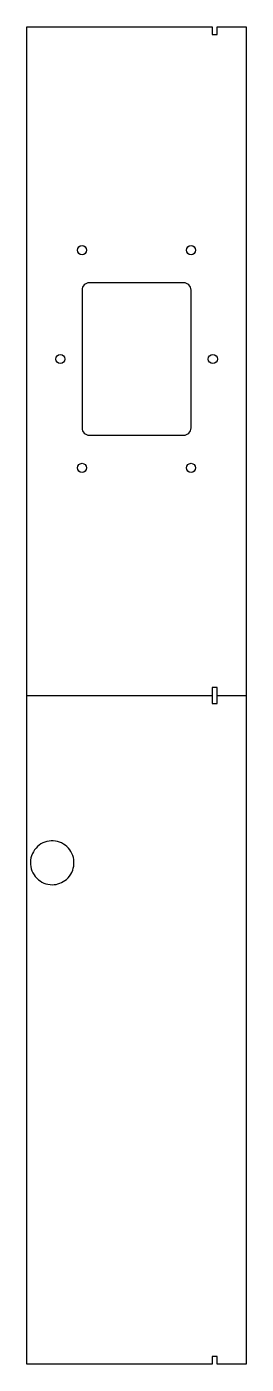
# Model space of a CAD drawing. Extents: x 771 to 1073, y -771 to 1073.
import ezdxf

# ---------------------------------------------------------------- set-up
doc = ezdxf.new("R2010")
doc.units = 0

msp = doc.modelspace()

# ---------------------------------------------------------------- linework, layer by layer
at = {"layer": '1'}
for points in [[(770.6, 1072.6), (1025.6, 1072.6), (1025.6, 1062), (1032.6, 1062), (1032.6, 1072.6), (1072.6, 1072.6), (1072.6, -770.6), (1032.6, -770.6), (1032.6, -760), (1025.6, -760), (1025.6, -770.6), (770.6, -770.6)], [(1025.6, 162.1), (1025.6, 139.9), (1032.6, 139.9), (1032.6, 162.1)]]:
    msp.add_lwpolyline(points, close=True, dxfattribs=at)
msp.add_lwpolyline([(856.6, 719.7, 0.414214), (846.6, 709.7), (846.6, 519.7, 0.414214), (856.6, 509.7), (986.6, 509.7, 0.414214), (996.6, 519.7), (996.6, 709.7, 0.414214), (986.6, 719.7)], format="xyb", close=True, dxfattribs=at)
for centre in [(846.6, 764.7), (996.6, 764.7), (816.6, 614.7), (1026.6, 614.7), (846.6, 464.7), (996.6, 464.7)]:
    msp.add_circle(centre, 6.25, dxfattribs=at)
msp.add_open_spline([(805.5, -109.7), (797.7, -109.8), (789.8, -106.5), (784.3, -100.8), (784.3, -100.8), (778.6, -95.1), (775.3, -86.9), (775.6, -78.8), (775.6, -78.8), (775.7, -70.6), (779.4, -62.6), (785.4, -57.2), (785.4, -57.2), (791.2, -51.8), (799.2, -48.9), (807, -49.3), (807, -49.3), (814.9, -49.7), (822.6, -53.4), (827.8, -59.3), (827.8, -59.3), (833.1, -65.1), (835.9, -73.1), (835.5, -81), (835.5, -81), (835.2, -89.1), (831.3, -97), (825.2, -102.4), (825.2, -102.4), (819.8, -107.1), (812.7, -109.7), (805.5, -109.7)], degree=3, knots=[0, 0, 0, 0, 0.125, 0.125, 0.125, 0.125, 0.25, 0.25, 0.25, 0.25, 0.375, 0.375, 0.375, 0.375, 0.5, 0.5, 0.5, 0.5, 0.625, 0.625, 0.625, 0.625, 0.75, 0.75, 0.75, 0.75, 0.875, 0.875, 0.875, 0.875, 1, 1, 1, 1], dxfattribs=at)
at = {"layer": '2'}
for p, q in [((770.6, 151), (1025.6, 151)), ((1032.6, 151), (1072.6, 151))]:
    msp.add_line(p, q, dxfattribs=at)

doc.saveas('drawing.dxf')
